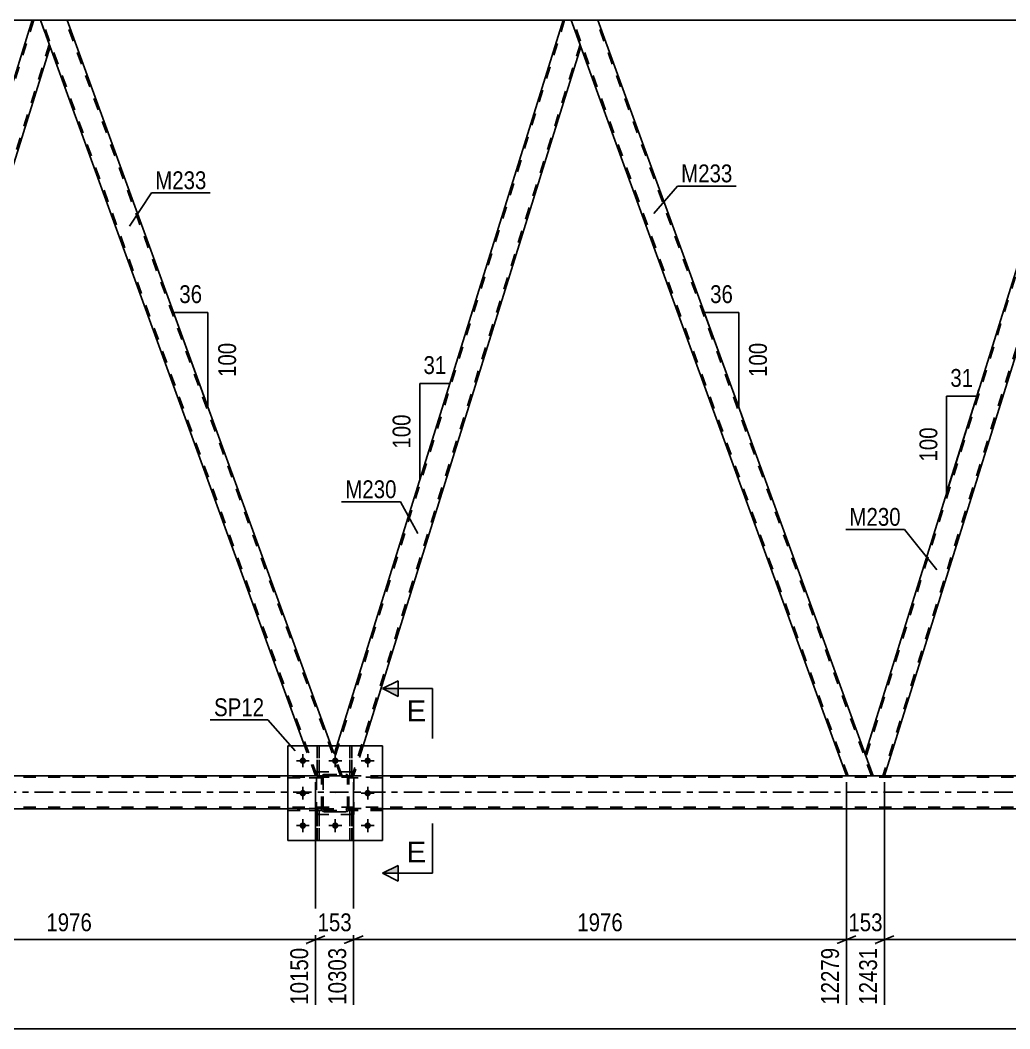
# Model space of a CAD drawing. Header units: millimetres. Extents: x 0 to 841, y 0 to 594.
# Drawn here: x 447.6 to 606.3, y 286.6 to 448.4 of the extents above; entities that cross this region are included whole.
import ezdxf

# ---------------------------------------------------------------- set-up
doc = ezdxf.new("R2010")
doc.units = ezdxf.units.MM
doc.linetypes.add('DXK_LINE_DOT2', pattern=[3.9198, 1.9599, -1.9599])
doc.linetypes.add('DXK_LINE_DOT3', pattern=[5.9187, 2.979, -0.9799, 0.9799, -0.9799])
doc.styles.add('Arial', font='ARIAL.TTF', dxfattribs={"height": 0.2})
doc.styles.add('Arial Narrow', font='ARIALN.TTF', dxfattribs={"height": 0.2})

# ---------------------------------------------------------------- blocks, each defined once
blk = doc.blocks.new('Part-272366259-3677 - 3671')
at = {"color": 7, "linetype": 'DXK_LINE_DOT2'}
for p, q in [((500.89, 321.96), (500.29, 321.96)), ((500.29, 321.96), (505.69, 321.96)), ((500.29, 321.64), (500.29, 321.96)), ((500.29, 321.64), (500.29, 321.96)), ((500.89, 321.64), (500.29, 321.64)), ((505.69, 321.64), (500.29, 321.64)), ((500.89, 321.64), (500.89, 321.96)), ((505.69, 321.96), (505.69, 321.64))]:
    blk.add_line(p, q, dxfattribs=at)
blk = doc.blocks.new('Part-272366259-3803 - 3671')
at = {"color": 7, "linetype": 'DXK_LINE_DOT2'}
for p, q in [((490.49, 332), (505.69, 332)), ((490.49, 332), (490.49, 316.8)), ((505.69, 332), (505.69, 316.8)), ((490.49, 316.8), (505.69, 316.8))]:
    blk.add_line(p, q, dxfattribs=at)
blk = doc.blocks.new('Part-272366259-3675 - 3671')
at = {"color": 7, "linetype": 'DXK_LINE_DOT2'}
for p, q in [((500.73, 321.64), (500.41, 321.64)), ((500.41, 321.04), (500.41, 321.64)), ((500.41, 316.8), (500.41, 321.64)), ((500.73, 321.04), (500.41, 321.04)), ((500.41, 316.8), (500.41, 321.04)), ((500.73, 321.64), (500.73, 321.64)), ((500.73, 321.64), (500.73, 321.04)), ((500.73, 316.8), (500.73, 321.64)), ((500.73, 321.04), (500.73, 316.8)), ((500.73, 316.8), (500.41, 316.8))]:
    blk.add_line(p, q, dxfattribs=at)
blk = doc.blocks.new('Part-272366259-3676 - 3671')
at = {"color": 7, "linetype": 'DXK_LINE_DOT2'}
for p, q in [((500.89, 327.16), (500.29, 327.16)), ((500.29, 327.16), (505.69, 327.16)), ((500.29, 326.84), (500.29, 327.16)), ((500.29, 326.84), (500.29, 327.16)), ((500.89, 326.84), (500.89, 327.16)), ((505.69, 327.16), (505.69, 326.84)), ((500.89, 326.84), (500.29, 326.84)), ((505.69, 326.84), (500.29, 326.84))]:
    blk.add_line(p, q, dxfattribs=at)
blk = doc.blocks.new('Part-272366259-3678 - 3671')
at = {"color": 7, "linetype": 'DXK_LINE_DOT2'}
for p, q in [((495.89, 327.16), (490.49, 327.16)), ((490.49, 327.16), (490.49, 326.84)), ((495.29, 326.84), (495.29, 327.16)), ((495.89, 326.84), (495.89, 327.16)), ((495.89, 326.84), (495.89, 327.16)), ((495.89, 326.84), (490.49, 326.84))]:
    blk.add_line(p, q, dxfattribs=at)
blk = doc.blocks.new('Part-272366259-3687 - 3671')
at = {"color": 2, "linetype": 'Continuous'}
for p, q in [((535.95, 448.4), (540.21, 448.4)), ((540.21, 448.4), (583.07, 330.65)), ((580.07, 327.18), (537.5, 444.15))]:
    blk.add_line(p, q, dxfattribs=at)
at = {"color": 7, "linetype": 'DXK_LINE_DOT2'}
for p, q in [((537.5, 444.15), (535.95, 448.4)), ((580.33, 327.18), (536.21, 448.4)), ((584.07, 327.18), (539.95, 448.4)), ((584.33, 327.18), (583.07, 330.65)), ((584.33, 327.18), (580.07, 327.18))]:
    blk.add_line(p, q, dxfattribs=at)
blk = doc.blocks.new('Part-272366259-3692 - 3671')
at = {"color": 7, "linetype": 'DXK_LINE_DOT2'}
for p, q in [((534.88, 448.4), (498.07, 330.28)), ((537.36, 444.52), (500.79, 327.18)), ((498.35, 332), (497.93, 330.65)), ((502.54, 332), (501.04, 327.18)), ((499.19, 327.18), (497.93, 330.65)), ((501.04, 327.18), (499.19, 327.18))]:
    blk.add_line(p, q, dxfattribs=at)
at = {"color": 2, "linetype": 'Continuous'}
for p, q in [((534.63, 448.4), (498.35, 332)), ((535.95, 448.4), (534.63, 448.4)), ((537.5, 444.15), (535.95, 448.4)), ((537.5, 444.15), (502.54, 332))]:
    blk.add_line(p, q, dxfattribs=at)
blk = doc.blocks.new('Part-272366259-3898 - 3671')
at = {"color": 7, "linetype": 'DXK_LINE_DOT2'}
for p, q in [((710.48, 448.4), (194.1, 448.4)), ((455.07, 448.4), (449.5, 448.4)), ((540.21, 448.4), (534.63, 448.4))]:
    blk.add_line(p, q, dxfattribs=at)
at = {"color": 2, "linetype": 'Continuous'}
for p, q in [((449.5, 448.4), (369.94, 448.4)), ((534.63, 448.4), (455.07, 448.4)), ((619.77, 448.4), (540.21, 448.4))]:
    blk.add_line(p, q, dxfattribs=at)
blk = doc.blocks.new('Part-272366259-3792 - 3671')
at = {"color": 7, "linetype": 'DXK_LINE_DOT2'}
for p, q in [((775.42, 326.94), (100.68, 326.94)), ((505.69, 327.18), (490.49, 327.18)), ((775.42, 322.14), (100.68, 322.14)), ((505.69, 321.9), (490.49, 321.9))]:
    blk.add_line(p, q, dxfattribs=at)
at = {"color": 2, "linetype": 'Continuous'}
for p, q in [((490.49, 327.18), (250.27, 327.18)), ((660.75, 327.18), (505.69, 327.18)), ((490.49, 321.9), (250.27, 321.9)), ((660.75, 321.9), (505.69, 321.9))]:
    blk.add_line(p, q, dxfattribs=at)
at = {"color": 7, "linetype": 'DXK_LINE_DOT3'}
blk.add_line((100.68, 324.54), (775.42, 324.54), dxfattribs=at)
blk = doc.blocks.new('Part-272366259-3797 - 3671')
at = {"color": 2, "linetype": 'Continuous'}
for p, q in [((449.5, 448.4), (412.8, 330.65)), ((450.82, 448.4), (449.5, 448.4)), ((452.36, 444.15), (450.82, 448.4)), ((452.36, 444.15), (415.9, 327.18)), ((414.06, 327.18), (412.8, 330.65))]:
    blk.add_line(p, q, dxfattribs=at)
at = {"color": 7, "linetype": 'DXK_LINE_DOT2'}
for p, q in [((449.75, 448.4), (412.93, 330.28)), ((452.23, 444.52), (415.65, 327.18)), ((415.9, 327.18), (414.06, 327.18))]:
    blk.add_line(p, q, dxfattribs=at)
blk = doc.blocks.new('Part-272366259-3802 - 3671')
at = {"color": 2, "linetype": 'Continuous'}
for p, q in [((455.07, 448.4), (450.82, 448.4)), ((455.07, 448.4), (497.44, 332)), ((493.18, 332), (452.36, 444.15))]:
    blk.add_line(p, q, dxfattribs=at)
at = {"color": 7, "linetype": 'DXK_LINE_DOT2'}
for p, q in [((450.82, 448.4), (452.36, 444.15)), ((495.19, 327.18), (451.07, 448.4)), ((498.94, 327.18), (454.82, 448.4)), ((494.94, 327.18), (493.18, 332)), ((499.19, 327.18), (497.44, 332)), ((499.19, 327.18), (494.94, 327.18))]:
    blk.add_line(p, q, dxfattribs=at)
blk = doc.blocks.new('Part-272366259-3754 - 3671')
at = {"color": 2, "linetype": 'Continuous'}
for p, q in [((619.77, 448.4), (583.07, 330.65)), ((621.09, 448.4), (619.77, 448.4)), ((622.63, 444.15), (621.09, 448.4)), ((622.63, 444.15), (586.17, 327.18)), ((584.33, 327.18), (583.07, 330.65))]:
    blk.add_line(p, q, dxfattribs=at)
at = {"color": 7, "linetype": 'DXK_LINE_DOT2'}
for p, q in [((620.02, 448.4), (583.2, 330.28)), ((622.5, 444.52), (585.92, 327.18)), ((586.17, 327.18), (584.33, 327.18))]:
    blk.add_line(p, q, dxfattribs=at)
blk = doc.blocks.new('Part-272366259-3886 - 3671')
at = {"color": 7, "linetype": 'DXK_LINE_DOT2'}
for p, q in [((495.21, 321.64), (495.21, 321.64)), ((495.21, 321.64), (495.21, 321.04)), ((495.21, 316.8), (495.21, 321.64)), ((495.21, 321.64), (495.53, 321.64)), ((495.21, 321.04), (495.21, 316.8)), ((495.21, 321.04), (495.53, 321.04)), ((495.53, 321.04), (495.53, 321.64)), ((495.53, 316.8), (495.53, 321.64)), ((495.53, 316.8), (495.53, 321.04)), ((495.21, 316.8), (495.53, 316.8))]:
    blk.add_line(p, q, dxfattribs=at)
blk = doc.blocks.new('Part-272366259-3908 - 3671')
at = {"color": 7, "linetype": 'DXK_LINE_DOT2'}
for p, q in [((495.89, 326.92), (495.92, 327.11)), ((495.92, 327.11), (495.89, 326.92)), ((495.89, 321.88), (495.89, 326.92)), ((495.89, 326.92), (495.89, 326.92)), ((495.89, 321.88), (495.89, 326.92)), ((496.13, 326.92), (496.14, 327.02)), ((496.14, 327.02), (496.13, 326.92)), ((496.13, 321.88), (496.13, 326.92)), ((496.13, 326.92), (496.13, 326.92)), ((496.13, 326.92), (496.13, 321.88)), ((496.14, 327.02), (496.2, 327.09)), ((496.2, 327.09), (496.14, 327.02)), ((496.18, 327.37), (496.37, 327.4)), ((496.37, 327.4), (496.18, 327.37)), ((496.2, 327.09), (496.27, 327.15)), ((496.37, 327.16), (496.27, 327.15)), ((496.37, 327.4), (499.81, 327.4)), ((496.37, 327.4), (496.37, 327.4)), ((496.37, 327.4), (499.81, 327.4)), ((496.37, 327.16), (499.81, 327.16)), ((496.37, 327.16), (496.37, 327.16)), ((496.37, 327.16), (499.81, 327.16)), ((499.81, 327.4), (499.81, 327.4)), ((499.81, 327.4), (499.99, 327.37)), ((499.99, 327.37), (499.81, 327.4)), ((499.81, 327.16), (499.81, 327.16)), ((499.81, 327.16), (499.9, 327.15)), ((499.9, 327.15), (499.81, 327.16)), ((499.9, 327.15), (499.97, 327.09)), ((499.97, 327.09), (499.9, 327.15)), ((499.97, 327.09), (500.03, 327.02)), ((500.03, 327.02), (499.97, 327.09)), ((500.03, 327.02), (500.05, 326.92)), ((500.05, 326.92), (500.03, 327.02)), ((500.05, 321.88), (500.05, 326.92)), ((500.05, 326.92), (500.05, 326.92)), ((500.05, 321.88), (500.05, 326.92)), ((500.25, 327.11), (500.29, 326.92)), ((500.29, 326.92), (500.25, 327.11)), ((500.29, 321.88), (500.29, 326.92)), ((500.29, 326.92), (500.29, 326.92)), ((500.29, 321.88), (500.29, 326.92)), ((495.89, 321.88), (495.89, 321.88)), ((495.92, 321.7), (495.89, 321.88)), ((495.89, 321.88), (495.92, 321.7)), ((496.13, 321.88), (496.13, 321.88)), ((496.14, 321.79), (496.13, 321.88)), ((496.13, 321.88), (496.14, 321.79)), ((496.2, 321.71), (496.14, 321.79)), ((496.14, 321.79), (496.2, 321.71)), ((496.37, 321.4), (496.18, 321.44)), ((496.18, 321.44), (496.37, 321.4)), ((496.27, 321.66), (496.2, 321.71)), ((496.2, 321.71), (496.27, 321.66)), ((496.37, 321.64), (496.27, 321.66)), ((496.27, 321.66), (496.37, 321.64)), ((496.37, 321.64), (499.81, 321.64)), ((496.37, 321.64), (496.37, 321.64)), ((496.37, 321.64), (499.81, 321.64)), ((496.37, 321.4), (499.81, 321.4)), ((496.37, 321.4), (496.37, 321.4)), ((499.81, 321.4), (496.37, 321.4)), ((499.9, 321.66), (499.81, 321.64)), ((499.81, 321.64), (499.81, 321.64)), ((499.99, 321.44), (499.81, 321.4)), ((499.81, 321.4), (499.99, 321.44)), ((499.81, 321.4), (499.81, 321.4)), ((499.97, 321.71), (499.9, 321.66)), ((500.03, 321.79), (499.97, 321.71)), ((499.97, 321.71), (500.03, 321.79)), ((500.05, 321.88), (500.03, 321.79)), ((500.03, 321.79), (500.05, 321.88)), ((500.05, 321.88), (500.05, 321.88)), ((500.29, 321.88), (500.25, 321.7)), ((500.25, 321.7), (500.29, 321.88)), ((500.29, 321.88), (500.29, 321.88))]:
    blk.add_line(p, q, dxfattribs=at)
at = {"color": 7, "linetype": 'DXK_LINE_DOT3'}
blk.add_line((498.09, 324.4), (498.09, 324.4), dxfattribs=at)
at = {"color": 7, "linetype": 'DXK_LINE_DOT2'}
for centre, start, end in [((496.37, 326.92), 112.5, 157.5), ((496.37, 326.92), 112.5, 157.5), ((499.81, 326.92), 22.5, 67.5), ((499.81, 326.92), 22.5, 67.5), ((496.37, 321.88), 202.5, 247.5), ((496.37, 321.88), 202.5, 247.5), ((499.81, 321.88), 292.5, 337.5), ((499.81, 321.88), 292.5, 337.5)]:
    blk.add_arc(centre, 0.48, start, end, dxfattribs=at)
blk = doc.blocks.new('Part-272366259-3906 - 3671')
at = {"color": 7, "linetype": 'DXK_LINE_DOT2'}
for p, q in [((495.09, 321), (495.09, 327.8)), ((495.09, 327.8), (501.09, 327.8)), ((501.09, 321), (501.09, 327.8)), ((495.09, 321), (501.09, 321))]:
    blk.add_line(p, q, dxfattribs=at)
blk = doc.blocks.new('Part-272366259-3808 - 3671')
at = {"color": 2, "linetype": 'Continuous'}
for p, q in [((505.69, 332), (490.49, 332)), ((490.49, 316.8), (490.49, 332)), ((505.69, 316.8), (505.69, 332)), ((505.69, 316.8), (490.49, 316.8))]:
    blk.add_line(p, q, dxfattribs=at)
blk = doc.blocks.new('Part-272366259-3809 - 3671')
at = {"color": 7, "linetype": 'DXK_LINE_DOT2'}
for p, q in [((500.29, 326.84), (500.29, 327.16)), ((500.29, 327.16), (505.69, 327.16)), ((500.29, 326.84), (500.29, 327.16)), ((500.89, 326.84), (500.89, 327.16)), ((505.69, 327.16), (505.69, 326.84)), ((505.69, 326.84), (500.29, 326.84))]:
    blk.add_line(p, q, dxfattribs=at)
blk = doc.blocks.new('Part-272366259-3810 - 3671')
at = {"color": 7, "linetype": 'DXK_LINE_DOT2'}
for p, q in [((500.29, 321.64), (500.29, 321.96)), ((500.29, 321.96), (505.69, 321.96)), ((500.29, 321.64), (500.29, 321.96)), ((505.69, 321.64), (500.29, 321.64)), ((500.89, 321.64), (500.89, 321.96)), ((505.69, 321.96), (505.69, 321.64))]:
    blk.add_line(p, q, dxfattribs=at)
blk = doc.blocks.new('Part-272366259-3811 - 3671')
at = {"color": 7, "linetype": 'DXK_LINE_DOT2'}
for p, q in [((495.53, 327.16), (490.49, 327.16)), ((490.49, 327.16), (490.49, 326.84)), ((495.88, 327.16), (495.28, 327.16)), ((495.28, 326.84), (495.28, 327.16)), ((495.88, 326.84), (495.88, 327.16)), ((495.88, 326.84), (495.88, 327.16)), ((490.49, 326.84), (495.88, 326.84)), ((495.28, 326.84), (495.88, 326.84))]:
    blk.add_line(p, q, dxfattribs=at)
blk = doc.blocks.new('Part-272366259-3812 - 3671')
at = {"color": 7, "linetype": 'DXK_LINE_DOT2'}
for p, q in [((495.88, 321.96), (490.49, 321.96)), ((490.49, 321.96), (490.49, 321.64)), ((490.49, 321.64), (495.88, 321.64)), ((495.28, 321.96), (495.88, 321.96)), ((495.28, 321.64), (495.28, 321.96)), ((495.28, 321.64), (495.88, 321.64)), ((495.88, 321.64), (495.88, 321.96)), ((495.88, 321.64), (495.88, 321.96))]:
    blk.add_line(p, q, dxfattribs=at)
blk = doc.blocks.new('Part-272366259-3815 - 3671')
at = {"color": 2, "linetype": 'Continuous'}
blk.add_line((495.21, 332), (495.53, 332), dxfattribs=at)
at = {"color": 7, "linetype": 'DXK_LINE_DOT2'}
for p, q in [((495.21, 327.76), (495.21, 332)), ((495.21, 327.16), (495.21, 332)), ((495.53, 332), (495.53, 327.76)), ((495.53, 332), (495.53, 327.16)), ((495.21, 327.16), (495.21, 327.76)), ((495.21, 327.76), (495.53, 327.76)), ((495.21, 327.16), (495.21, 327.16)), ((495.53, 327.16), (495.21, 327.16)), ((495.53, 327.76), (495.53, 327.16))]:
    blk.add_line(p, q, dxfattribs=at)
blk = doc.blocks.new('Part-272366259-3818 - 3671')
at = {"color": 2, "linetype": 'Continuous'}
blk.add_line((500.41, 332), (500.73, 332), dxfattribs=at)
at = {"color": 7, "linetype": 'DXK_LINE_DOT2'}
for p, q in [((500.41, 327.76), (500.41, 332)), ((500.41, 327.16), (500.41, 332)), ((500.73, 332), (500.73, 327.76)), ((500.73, 332), (500.73, 327.16)), ((500.41, 327.16), (500.41, 327.76)), ((500.41, 327.76), (500.73, 327.76)), ((500.41, 327.16), (500.41, 327.16)), ((500.73, 327.16), (500.41, 327.16)), ((500.73, 327.76), (500.73, 327.16))]:
    blk.add_line(p, q, dxfattribs=at)
blk = doc.blocks.new('Part-272366259-3821 - 3671')
at = {"color": 7, "linetype": 'DXK_LINE_DOT2'}
for p, q in [((495.53, 321.64), (495.21, 321.64)), ((495.21, 321.04), (495.21, 321.64)), ((495.21, 316.8), (495.21, 321.64)), ((495.53, 321.04), (495.21, 321.04)), ((495.21, 316.8), (495.21, 321.04)), ((495.53, 321.64), (495.53, 321.64)), ((495.53, 321.64), (495.53, 321.04)), ((495.53, 316.8), (495.53, 321.64)), ((495.53, 321.04), (495.53, 316.8)), ((495.53, 316.8), (495.21, 316.8))]:
    blk.add_line(p, q, dxfattribs=at)
blk = doc.blocks.new('Bolt-272366259-3825 - 3671')
at = {"color": 1, "linetype": 'Continuous'}
for p, q in [((492.89, 330.64), (492.89, 329.95)), ((498.09, 330.64), (498.09, 329.95)), ((503.29, 330.64), (503.29, 329.95)), ((491.85, 329.6), (492.54, 329.6)), ((492.89, 328.56), (492.89, 329.26)), ((493.93, 329.6), (493.23, 329.6)), ((497.05, 329.6), (497.74, 329.6)), ((498.09, 328.56), (498.09, 329.26)), ((499.13, 329.6), (498.43, 329.6)), ((502.25, 329.6), (502.94, 329.6)), ((503.29, 328.56), (503.29, 329.26)), ((504.33, 329.6), (503.63, 329.6)), ((492.89, 325.44), (492.89, 324.75)), ((503.29, 325.44), (503.29, 324.75)), ((491.85, 324.4), (492.54, 324.4)), ((492.89, 323.36), (492.89, 324.06)), ((493.93, 324.4), (493.23, 324.4)), ((502.25, 324.4), (502.94, 324.4)), ((503.29, 323.36), (503.29, 324.06)), ((504.33, 324.4), (503.63, 324.4)), ((491.85, 319.2), (492.54, 319.2)), ((492.89, 320.24), (492.89, 319.55)), ((492.89, 318.16), (492.89, 318.86)), ((493.93, 319.2), (493.23, 319.2)), ((497.05, 319.2), (497.74, 319.2)), ((498.09, 320.24), (498.09, 319.55)), ((498.09, 318.16), (498.09, 318.86)), ((499.13, 319.2), (498.43, 319.2)), ((502.25, 319.2), (502.94, 319.2)), ((503.29, 320.24), (503.29, 319.55)), ((503.29, 318.16), (503.29, 318.86)), ((504.33, 319.2), (503.63, 319.2))]:
    blk.add_line(p, q, dxfattribs=at)
blk = doc.blocks.new('Bolt-272366259-3826 - 3671')
at = {"linetype": 'Continuous'}
for points in [[(493.41, 329.6, -1), (492.37, 329.6, -1)], [(498.61, 329.6, -1), (497.57, 329.6, -1)], [(503.81, 329.6, -1), (502.77, 329.6, -1)], [(493.41, 324.4, -1), (492.37, 324.4, -1)], [(503.81, 324.4, -1), (502.77, 324.4, -1)], [(493.41, 319.2, -1), (492.37, 319.2, -1)], [(498.61, 319.2, -1), (497.57, 319.2, -1)], [(503.81, 319.2, -1), (502.77, 319.2, -1)]]:
    blk.add_hatch(color=1, dxfattribs=at).paths.add_polyline_path(points)
at = {"color": 1, "linetype": 'Continuous'}
for p, q in [((492.89, 330.64), (492.89, 328.56)), ((498.09, 330.64), (498.09, 328.56)), ((503.29, 330.64), (503.29, 328.56)), ((493.93, 329.6), (491.85, 329.6)), ((499.13, 329.6), (497.05, 329.6)), ((504.33, 329.6), (502.25, 329.6)), ((492.89, 325.44), (492.89, 323.36)), ((503.29, 325.44), (503.29, 323.36)), ((493.93, 324.4), (491.85, 324.4)), ((504.33, 324.4), (502.25, 324.4)), ((493.93, 319.2), (491.85, 319.2)), ((492.89, 320.24), (492.89, 318.16)), ((499.13, 319.2), (497.05, 319.2)), ((498.09, 320.24), (498.09, 318.16)), ((504.33, 319.2), (502.25, 319.2)), ((503.29, 320.24), (503.29, 318.16))]:
    blk.add_line(p, q, dxfattribs=at)
blk = doc.blocks.new('Part-272366259-3883 - 3671')
at = {"color": 7, "linetype": 'DXK_LINE_DOT2'}
for p, q in [((500.41, 321.64), (500.41, 321.64)), ((500.41, 321.64), (500.41, 321.04)), ((500.41, 316.8), (500.41, 321.64)), ((500.41, 321.64), (500.73, 321.64)), ((500.41, 321.04), (500.41, 316.8)), ((500.41, 321.04), (500.73, 321.04)), ((500.73, 321.04), (500.73, 321.64)), ((500.73, 316.8), (500.73, 321.64)), ((500.73, 316.8), (500.73, 321.04)), ((500.41, 316.8), (500.73, 316.8))]:
    blk.add_line(p, q, dxfattribs=at)
blk = doc.blocks.new('Part-272366259-3889 - 3671')
at = {"color": 7, "linetype": 'DXK_LINE_DOT2'}
for p, q in [((500.73, 332), (500.41, 332)), ((500.41, 332), (500.41, 327.76)), ((500.73, 327.76), (500.73, 332)), ((500.41, 329.37), (500.41, 327.16)), ((500.73, 327.16), (500.73, 329.37)), ((500.73, 327.76), (500.41, 327.76)), ((500.41, 327.76), (500.41, 327.16)), ((500.73, 327.16), (500.41, 327.16)), ((500.73, 327.16), (500.73, 327.76)), ((500.73, 327.16), (500.73, 327.16))]:
    blk.add_line(p, q, dxfattribs=at)
blk = doc.blocks.new('Part-272366259-3892 - 3671')
at = {"color": 7, "linetype": 'DXK_LINE_DOT2'}
for p, q in [((495.53, 332), (495.21, 332)), ((495.21, 332), (495.21, 327.76)), ((495.53, 327.76), (495.53, 332)), ((495.21, 329.37), (495.21, 327.16)), ((495.53, 327.16), (495.53, 329.37)), ((495.53, 327.76), (495.21, 327.76)), ((495.21, 327.76), (495.21, 327.16)), ((495.53, 327.16), (495.21, 327.16)), ((495.53, 327.16), (495.53, 327.76)), ((495.53, 327.16), (495.53, 327.16))]:
    blk.add_line(p, q, dxfattribs=at)
blk = doc.blocks.new('Part-272366259-3893 - 3671')
at = {"color": 7, "linetype": 'DXK_LINE_DOT2'}
for p, q in [((495.89, 321.96), (490.49, 321.96)), ((490.49, 321.96), (490.49, 321.64)), ((495.89, 321.64), (490.49, 321.64)), ((495.29, 321.64), (495.29, 321.96)), ((495.89, 321.64), (495.89, 321.96)), ((495.89, 321.64), (495.89, 321.96))]:
    blk.add_line(p, q, dxfattribs=at)
blk = doc.blocks.new('Part-272366259-3905 - 3671')
at = {"color": 7, "linetype": 'DXK_LINE_DOT2'}
for p, q in [((495.89, 326.92), (495.92, 327.11)), ((495.92, 327.11), (495.89, 326.92)), ((495.89, 321.88), (495.89, 326.92)), ((495.89, 326.92), (495.89, 326.92)), ((495.89, 321.88), (495.89, 326.92)), ((496.13, 326.92), (496.14, 327.02)), ((496.14, 327.02), (496.13, 326.92)), ((496.13, 321.88), (496.13, 326.92)), ((496.13, 326.92), (496.13, 326.92)), ((496.13, 326.92), (496.13, 321.88)), ((496.14, 327.02), (496.2, 327.09)), ((496.2, 327.09), (496.14, 327.02)), ((496.18, 327.37), (496.37, 327.4)), ((496.37, 327.4), (496.18, 327.37)), ((496.2, 327.09), (496.27, 327.15)), ((496.37, 327.16), (496.27, 327.15)), ((496.37, 327.4), (499.81, 327.4)), ((496.37, 327.4), (496.37, 327.4)), ((496.37, 327.4), (499.81, 327.4)), ((496.37, 327.16), (499.81, 327.16)), ((496.37, 327.16), (496.37, 327.16)), ((496.37, 327.16), (499.81, 327.16)), ((499.81, 327.4), (499.81, 327.4)), ((499.81, 327.4), (499.99, 327.37)), ((499.99, 327.37), (499.81, 327.4)), ((499.81, 327.16), (499.81, 327.16)), ((499.81, 327.16), (499.9, 327.15)), ((499.9, 327.15), (499.81, 327.16)), ((499.9, 327.15), (499.97, 327.09)), ((499.97, 327.09), (499.9, 327.15)), ((499.97, 327.09), (500.03, 327.02)), ((500.03, 327.02), (499.97, 327.09)), ((500.03, 327.02), (500.05, 326.92)), ((500.05, 326.92), (500.03, 327.02)), ((500.05, 321.88), (500.05, 326.92)), ((500.05, 326.92), (500.05, 326.92)), ((500.05, 321.88), (500.05, 326.92)), ((500.25, 327.11), (500.29, 326.92)), ((500.29, 326.92), (500.25, 327.11)), ((500.29, 321.88), (500.29, 326.92)), ((500.29, 326.92), (500.29, 326.92)), ((500.29, 321.88), (500.29, 326.92)), ((495.89, 321.88), (495.89, 321.88)), ((495.92, 321.7), (495.89, 321.88)), ((495.89, 321.88), (495.92, 321.7)), ((496.13, 321.88), (496.13, 321.88)), ((496.14, 321.79), (496.13, 321.88)), ((496.13, 321.88), (496.14, 321.79)), ((496.2, 321.71), (496.14, 321.79)), ((496.14, 321.79), (496.2, 321.71)), ((496.37, 321.4), (496.18, 321.44)), ((496.18, 321.44), (496.37, 321.4)), ((496.27, 321.66), (496.2, 321.71)), ((496.2, 321.71), (496.27, 321.66)), ((496.37, 321.64), (496.27, 321.66)), ((496.27, 321.66), (496.37, 321.64)), ((496.37, 321.64), (499.81, 321.64)), ((496.37, 321.64), (496.37, 321.64)), ((496.37, 321.64), (499.81, 321.64)), ((496.37, 321.4), (499.81, 321.4)), ((496.37, 321.4), (496.37, 321.4)), ((499.81, 321.4), (496.37, 321.4)), ((499.9, 321.66), (499.81, 321.64)), ((499.81, 321.64), (499.81, 321.64)), ((499.99, 321.44), (499.81, 321.4)), ((499.81, 321.4), (499.99, 321.44)), ((499.81, 321.4), (499.81, 321.4)), ((499.97, 321.71), (499.9, 321.66)), ((500.03, 321.79), (499.97, 321.71)), ((499.97, 321.71), (500.03, 321.79)), ((500.05, 321.88), (500.03, 321.79)), ((500.03, 321.79), (500.05, 321.88)), ((500.05, 321.88), (500.05, 321.88)), ((500.29, 321.88), (500.25, 321.7)), ((500.25, 321.7), (500.29, 321.88)), ((500.29, 321.88), (500.29, 321.88))]:
    blk.add_line(p, q, dxfattribs=at)
at = {"color": 7, "linetype": 'DXK_LINE_DOT3'}
blk.add_line((498.09, 324.4), (498.09, 324.4), dxfattribs=at)
at = {"color": 7, "linetype": 'DXK_LINE_DOT2'}
for centre, start, end in [((496.37, 326.92), 112.5, 157.5), ((496.37, 326.92), 112.5, 157.5), ((499.81, 326.92), 22.5, 67.5), ((499.81, 326.92), 22.5, 67.5), ((496.37, 321.88), 202.5, 247.5), ((496.37, 321.88), 202.5, 247.5), ((499.81, 321.88), 292.5, 337.5), ((499.81, 321.88), 292.5, 337.5)]:
    blk.add_arc(centre, 0.48, start, end, dxfattribs=at)
blk = doc.blocks.new('Part-272366259-3907 - 3671')
at = {"color": 7, "linetype": 'DXK_LINE_DOT2'}
for p, q in [((495.09, 321), (495.09, 327.8)), ((495.09, 327.8), (501.09, 327.8)), ((501.09, 321), (501.09, 327.8)), ((495.09, 321), (501.09, 321))]:
    blk.add_line(p, q, dxfattribs=at)
blk = doc.blocks.new('AngleDimension-272366259-4994 - 3671')
at = {"color": 7, "linetype": 'Continuous'}
for p, q in [((562.81, 401.52), (557.27, 401.52)), ((562.81, 386.3), (557.27, 401.52)), ((562.81, 386.3), (562.81, 401.52)), ((563.42, 384.62), (562.81, 386.3))]:
    blk.add_line(p, q, dxfattribs=at)
at = {"color": 0}
for points in [[(562.47, 402.42), (562.47, 406.62), (557.61, 406.62), (557.61, 402.42)], [(567.91, 397.25), (563.71, 397.25), (563.71, 390.56), (567.91, 390.56)]]:
    blk.add_wipeout(points, dxfattribs=at)
at = {"color": 3, "style": 'Arial Narrow'}
blk.add_text('36', height=2.863, dxfattribs=at).set_placement((558.21, 403.02))
blk.add_text('100', height=2.863, rotation=90.0002, dxfattribs=at).set_placement((567.31, 391.16))
blk = doc.blocks.new('StraightDimension-272366259-4497 - 3671')
at = {"color": 7, "linetype": 'Continuous'}
for p, q in [((580.07, 326.18), (580.07, 290.46)), ((586.17, 326.18), (586.17, 290.46)), ((578.57, 300.3), (581.57, 301.5)), ((587.67, 301.5), (584.67, 300.3)), ((580.07, 300.9), (586.17, 300.9))]:
    blk.add_line(p, q, dxfattribs=at)
at = {"color": 0}
blk.add_wipeout([(586.46, 301.65), (586.46, 305.85), (579.78, 305.85), (579.78, 301.65)], dxfattribs=at)
at = {"color": 0, "linetype": 'Continuous'}
blk.add_wipeout([(585.57, 300.2), (581.37, 300.2), (581.37, 289.86), (585.57, 289.86)], dxfattribs=at)
at = {"color": 3, "style": 'Arial Narrow'}
blk.add_text('153', height=2.863, dxfattribs=at).set_placement((580.38, 302.25))
at = {"color": 3, "linetype": 'Continuous', "style": 'Arial Narrow'}
blk.add_text('12431', height=2.863, rotation=90.0002, dxfattribs=at).set_placement((584.97, 290.46))
blk = doc.blocks.new('StraightDimension-272366259-4199 - 3671')
at = {"color": 7, "linetype": 'Continuous'}
for p, q in [((415.9, 326.18), (415.9, 292.29)), ((494.94, 326.18), (494.94, 290.46)), ((417.4, 301.5), (414.4, 300.3)), ((493.44, 300.3), (496.44, 301.5)), ((415.9, 300.9), (494.94, 300.9))]:
    blk.add_line(p, q, dxfattribs=at)
at = {"color": 0}
blk.add_wipeout([(459.68, 301.65), (459.68, 305.85), (451.16, 305.85), (451.16, 301.65)], dxfattribs=at)
at = {"color": 0, "linetype": 'Continuous'}
blk.add_wipeout([(494.34, 300.2), (490.14, 300.2), (490.14, 289.86), (494.34, 289.86)], dxfattribs=at)
at = {"color": 3, "style": 'Arial Narrow'}
blk.add_text('1976', height=2.863, dxfattribs=at).set_placement((451.76, 302.25))
at = {"color": 3, "linetype": 'Continuous', "style": 'Arial Narrow'}
blk.add_text('10150', height=2.863, rotation=90.0002, dxfattribs=at).set_placement((493.74, 290.46))
blk = doc.blocks.new('AngleDimension-272366259-4043 - 3671')
at = {"color": 7, "linetype": 'Continuous'}
for p, q in [((477.68, 401.52), (472.14, 401.52)), ((477.68, 386.3), (472.14, 401.52)), ((477.68, 386.3), (477.68, 401.52)), ((478.29, 384.62), (477.68, 386.3))]:
    blk.add_line(p, q, dxfattribs=at)
at = {"color": 0}
for points in [[(477.34, 402.42), (477.34, 406.62), (472.48, 406.62), (472.48, 402.42)], [(482.78, 397.25), (478.58, 397.25), (478.58, 390.56), (482.78, 390.56)]]:
    blk.add_wipeout(points, dxfattribs=at)
at = {"color": 3, "style": 'Arial Narrow'}
blk.add_text('36', height=2.863, dxfattribs=at).set_placement((473.08, 403.02))
blk.add_text('100', height=2.863, rotation=90.0002, dxfattribs=at).set_placement((482.18, 391.16))
blk = doc.blocks.new('StraightDimension-272366259-4473 - 3671')
at = {"color": 7, "linetype": 'Continuous'}
for p, q in [((586.17, 326.18), (586.17, 290.46)), ((665.21, 326.18), (665.21, 290.46)), ((587.67, 301.5), (584.67, 300.3)), ((663.71, 300.3), (666.71, 301.5)), ((586.17, 300.9), (665.21, 300.9))]:
    blk.add_line(p, q, dxfattribs=at)
at = {"color": 0}
blk.add_wipeout([(629.95, 301.65), (629.95, 305.85), (621.43, 305.85), (621.43, 301.65)], dxfattribs=at)
at = {"color": 0, "linetype": 'Continuous'}
blk.add_wipeout([(664.61, 300.2), (660.41, 300.2), (660.41, 289.86), (664.61, 289.86)], dxfattribs=at)
at = {"color": 3, "style": 'Arial Narrow'}
blk.add_text('1976', height=2.863, dxfattribs=at).set_placement((622.03, 302.25))
at = {"color": 3, "linetype": 'Continuous', "style": 'Arial Narrow'}
blk.add_text('14407', height=2.863, rotation=90.0002, dxfattribs=at).set_placement((664.01, 290.46))
blk = doc.blocks.new('AngleDimension-272366259-3973 - 3671')
at = {"color": 7, "linetype": 'Continuous'}
for p, q in [((511.65, 390.14), (516.47, 390.14)), ((511.65, 374.68), (516.47, 390.14)), ((511.65, 374.68), (511.65, 390.14)), ((516.73, 390.97), (516.47, 390.14))]:
    blk.add_line(p, q, dxfattribs=at)
at = {"color": 0}
blk.add_wipeout([(510.75, 385.75), (506.55, 385.75), (506.55, 379.07), (510.75, 379.07)], dxfattribs=at)
at = {"color": 3, "style": 'Arial Narrow'}
blk.add_text('100', height=2.863, rotation=90.0002, dxfattribs=at).set_placement((510.15, 379.67))
at = {"color": 0}
blk.add_wipeout([(516.49, 391.04), (516.49, 395.24), (511.64, 395.24), (511.64, 391.04)], dxfattribs=at)
at = {"color": 3, "style": 'Arial Narrow'}
blk.add_text('31', height=2.863, dxfattribs=at).set_placement((512.24, 391.64))
blk = doc.blocks.new('StraightDimension-272366259-4152 - 3671')
at = {"color": 7, "linetype": 'Continuous'}
blk.add_line((89.82, 286.6), (786.28, 286.6), dxfattribs=at)
blk = doc.blocks.new('AngleDimension-272366259-4163 - 3671')
at = {"color": 7, "linetype": 'Continuous'}
for p, q in [((601.27, 389.06), (600.96, 388.08)), ((596.14, 388.08), (600.96, 388.08)), ((596.14, 372.61), (600.96, 388.08)), ((596.14, 372.61), (596.14, 388.08))]:
    blk.add_line(p, q, dxfattribs=at)
at = {"color": 0}
blk.add_wipeout([(595.24, 383.69), (591.04, 383.69), (591.04, 377), (595.24, 377)], dxfattribs=at)
at = {"color": 3, "style": 'Arial Narrow'}
blk.add_text('100', height=2.863, rotation=90.0002, dxfattribs=at).set_placement((594.64, 377.6))
at = {"color": 0}
blk.add_wipeout([(600.98, 388.98), (600.98, 393.18), (596.13, 393.18), (596.13, 388.98)], dxfattribs=at)
at = {"color": 3, "style": 'Arial Narrow'}
blk.add_text('31', height=2.863, dxfattribs=at).set_placement((596.73, 389.58))
blk = doc.blocks.new('StraightDimension-272366259-4521 - 3671')
at = {"color": 7, "linetype": 'Continuous'}
for p, q in [((501.04, 326.18), (501.04, 290.46)), ((580.07, 326.18), (580.07, 290.46)), ((502.54, 301.5), (499.54, 300.3)), ((578.57, 300.3), (581.57, 301.5)), ((501.04, 300.9), (580.07, 300.9))]:
    blk.add_line(p, q, dxfattribs=at)
at = {"color": 0}
blk.add_wipeout([(544.81, 301.65), (544.81, 305.85), (536.3, 305.85), (536.3, 301.65)], dxfattribs=at)
at = {"color": 0, "linetype": 'Continuous'}
blk.add_wipeout([(579.47, 300.2), (575.27, 300.2), (575.27, 289.86), (579.47, 289.86)], dxfattribs=at)
at = {"color": 3, "style": 'Arial Narrow'}
blk.add_text('1976', height=2.863, dxfattribs=at).set_placement((536.9, 302.25))
at = {"color": 3, "linetype": 'Continuous', "style": 'Arial Narrow'}
blk.add_text('12279', height=2.863, rotation=90.0002, dxfattribs=at).set_placement((578.87, 290.46))
blk = doc.blocks.new('StraightDimension-272366259-4545 - 3671')
at = {"color": 7, "linetype": 'Continuous'}
for p, q in [((494.94, 326.18), (494.94, 290.46)), ((501.04, 326.18), (501.04, 290.46)), ((493.44, 300.3), (496.44, 301.5)), ((502.54, 301.5), (499.54, 300.3)), ((494.94, 300.9), (501.04, 300.9))]:
    blk.add_line(p, q, dxfattribs=at)
at = {"color": 0}
blk.add_wipeout([(501.33, 301.65), (501.33, 305.85), (494.65, 305.85), (494.65, 301.65)], dxfattribs=at)
at = {"color": 0, "linetype": 'Continuous'}
blk.add_wipeout([(500.44, 300.2), (496.24, 300.2), (496.24, 289.86), (500.44, 289.86)], dxfattribs=at)
at = {"color": 3, "style": 'Arial Narrow'}
blk.add_text('153', height=2.863, dxfattribs=at).set_placement((495.25, 302.25))
at = {"color": 3, "linetype": 'Continuous', "style": 'Arial Narrow'}
blk.add_text('10303', height=2.863, rotation=90.0002, dxfattribs=at).set_placement((499.84, 290.46))
blk = doc.blocks.new('Mark-272366259-3683 - 3671')
at = {"color": 0}
blk.add_wipeout([(561.79, 422.39), (561.79, 425.39), (553.56, 425.39), (553.56, 422.39)], dxfattribs=at)
blk.add_wipeout([(561.79, 422.39), (561.79, 425.39), (553.56, 425.39), (553.56, 422.39)], dxfattribs=at)
at = {"color": 30, "linetype": 'Continuous'}
for p, q in [((549.19, 417.4), (552.96, 421.79)), ((552.96, 421.79), (562.39, 421.79))]:
    blk.add_line(p, q, dxfattribs=at)
at = {"color": 3, "style": 'Arial Narrow'}
blk.add_text('M233', height=2.863, dxfattribs=at).set_placement((553.56, 422.39))
blk = doc.blocks.new('Mark-272366259-3688 - 3671')
at = {"color": 0}
blk.add_wipeout([(507.93, 371.72), (507.93, 374.72), (499.7, 374.72), (499.7, 371.72)], dxfattribs=at)
blk.add_wipeout([(507.93, 371.72), (507.93, 374.72), (499.7, 374.72), (499.7, 371.72)], dxfattribs=at)
at = {"color": 30, "linetype": 'Continuous'}
for p in [(499.1, 371.12), (511.31, 366.05)]:
    blk.add_line(p, (508.53, 371.12), dxfattribs=at)
at = {"color": 3, "style": 'Arial Narrow'}
blk.add_text('M230', height=2.863, dxfattribs=at).set_placement((499.7, 371.72))
blk = doc.blocks.new('Mark-272366259-3798 - 3671')
at = {"color": 0}
blk.add_wipeout([(477.44, 421.29), (477.44, 424.29), (469.21, 424.29), (469.21, 421.29)], dxfattribs=at)
blk.add_wipeout([(477.44, 421.29), (477.44, 424.29), (469.21, 424.29), (469.21, 421.29)], dxfattribs=at)
at = {"color": 30, "linetype": 'Continuous'}
for p, q in [((465.08, 415.38), (468.61, 420.69)), ((468.61, 420.69), (478.04, 420.69))]:
    blk.add_line(p, q, dxfattribs=at)
at = {"color": 3, "style": 'Arial Narrow'}
blk.add_text('M233', height=2.863, dxfattribs=at).set_placement((469.21, 421.29))
blk = doc.blocks.new('Mark-272366259-3750 - 3671')
at = {"color": 0}
blk.add_wipeout([(588.78, 367.29), (588.78, 370.29), (580.55, 370.29), (580.55, 367.29)], dxfattribs=at)
blk.add_wipeout([(588.78, 367.29), (588.78, 370.29), (580.55, 370.29), (580.55, 367.29)], dxfattribs=at)
at = {"color": 30, "linetype": 'Continuous'}
for p in [(579.95, 366.69), (594.59, 360.22)]:
    blk.add_line(p, (589.38, 366.69), dxfattribs=at)
at = {"color": 3, "style": 'Arial Narrow'}
blk.add_text('M230', height=2.863, dxfattribs=at).set_placement((580.55, 367.29))
blk = doc.blocks.new('Mark-272366259-3804 - 3671')
at = {"color": 0}
blk.add_wipeout([(486.69, 336.75), (486.69, 339.75), (478.65, 339.75), (478.65, 336.75)], dxfattribs=at)
blk.add_wipeout([(486.69, 336.75), (486.69, 339.75), (478.65, 339.75), (478.65, 336.75)], dxfattribs=at)
at = {"color": 30, "linetype": 'Continuous'}
for p in [(478.05, 336.15), (491.64, 331.21)]:
    blk.add_line(p, (487.29, 336.15), dxfattribs=at)
at = {"color": 3, "style": 'Arial Narrow'}
blk.add_text('SP12', height=2.863, dxfattribs=at).set_placement((478.65, 336.75))
blk = doc.blocks.new('SectionMark-272366259-5009 - 3671')
at = {"linetype": 'Continuous'}
for points in [[(508.16, 341.18), (508.16, 339.93), (505.66, 341.18)], [(508.16, 312.8), (508.16, 311.55), (505.66, 311.55)]]:
    blk.add_hatch(color=6, dxfattribs=at).paths.add_polyline_path(points)
at = {"color": 6, "linetype": 'Continuous'}
for p, q in [((505.66, 341.18), (508.16, 342.43)), ((508.16, 339.93), (508.16, 342.43)), ((513.66, 341.18), (505.66, 341.18)), ((505.66, 341.18), (508.16, 339.93)), ((513.66, 341.18), (513.66, 333.18)), ((513.66, 311.55), (513.66, 319.55)), ((505.66, 311.55), (508.16, 312.8)), ((508.16, 312.8), (508.16, 310.3)), ((513.66, 311.55), (505.66, 311.55)), ((508.16, 310.3), (505.66, 311.55))]:
    blk.add_line(p, q, dxfattribs=at)
at = {"color": 0, "linetype": 'Continuous'}
for points in [[(512.66, 335.93), (512.66, 339.43), (509.55, 339.43), (509.55, 335.93)], [(512.66, 313.3), (512.66, 316.8), (509.55, 316.8), (509.55, 313.3)]]:
    blk.add_wipeout(points, dxfattribs=at)
at = {"color": 3, "linetype": 'Continuous', "style": 'Arial'}
for p in [(509.55, 335.93), (509.55, 313.3)]:
    blk.add_text('E', height=3.34, dxfattribs=at).set_placement(p)

msp = doc.modelspace()

# ---------------------------------------------------------------- block references
for name in ['Part-272366259-3898 - 3671', 'Part-272366259-3797 - 3671', 'Part-272366259-3802 - 3671', 'Part-272366259-3692 - 3671', 'Part-272366259-3687 - 3671', 'Part-272366259-3754 - 3671', 'Part-272366259-3803 - 3671', 'Part-272366259-3808 - 3671', 'Part-272366259-3815 - 3671', 'Part-272366259-3892 - 3671', 'Part-272366259-3818 - 3671', 'Part-272366259-3889 - 3671', 'Bolt-272366259-3825 - 3671', 'Bolt-272366259-3826 - 3671', 'Part-272366259-3792 - 3671', 'Part-272366259-3678 - 3671', 'Part-272366259-3811 - 3671', 'Part-272366259-3906 - 3671', 'Part-272366259-3907 - 3671', 'Part-272366259-3908 - 3671', 'Part-272366259-3905 - 3671', 'Part-272366259-3676 - 3671', 'Part-272366259-3809 - 3671', 'Part-272366259-3812 - 3671', 'Part-272366259-3893 - 3671', 'Part-272366259-3886 - 3671', 'Part-272366259-3821 - 3671', 'Part-272366259-3677 - 3671', 'Part-272366259-3810 - 3671', 'Part-272366259-3675 - 3671', 'Part-272366259-3883 - 3671']:
    msp.add_blockref(name, (0, 0))

# ---------------------------------------------------------------- next in the draw order: block references
for name in ['Mark-272366259-3798 - 3671', 'Mark-272366259-3683 - 3671', 'AngleDimension-272366259-4043 - 3671', 'AngleDimension-272366259-4994 - 3671', 'AngleDimension-272366259-3973 - 3671', 'AngleDimension-272366259-4163 - 3671', 'Mark-272366259-3750 - 3671', 'Mark-272366259-3804 - 3671', 'StraightDimension-272366259-4199 - 3671', 'StraightDimension-272366259-4497 - 3671']:
    msp.add_blockref(name, (0, 0))

# ---------------------------------------------------------------- next in the draw order: block references
for name in ['Mark-272366259-3688 - 3671', 'StraightDimension-272366259-4473 - 3671']:
    msp.add_blockref(name, (0, 0))

# ---------------------------------------------------------------- next in the draw order: block references
msp.add_blockref('StraightDimension-272366259-4152 - 3671', (0, 0))

# ---------------------------------------------------------------- next in the draw order: block references
msp.add_blockref('StraightDimension-272366259-4521 - 3671', (0, 0))

# ---------------------------------------------------------------- next in the draw order: block references
for name in ['SectionMark-272366259-5009 - 3671', 'StraightDimension-272366259-4545 - 3671']:
    msp.add_blockref(name, (0, 0))

doc.saveas('drawing.dxf')
